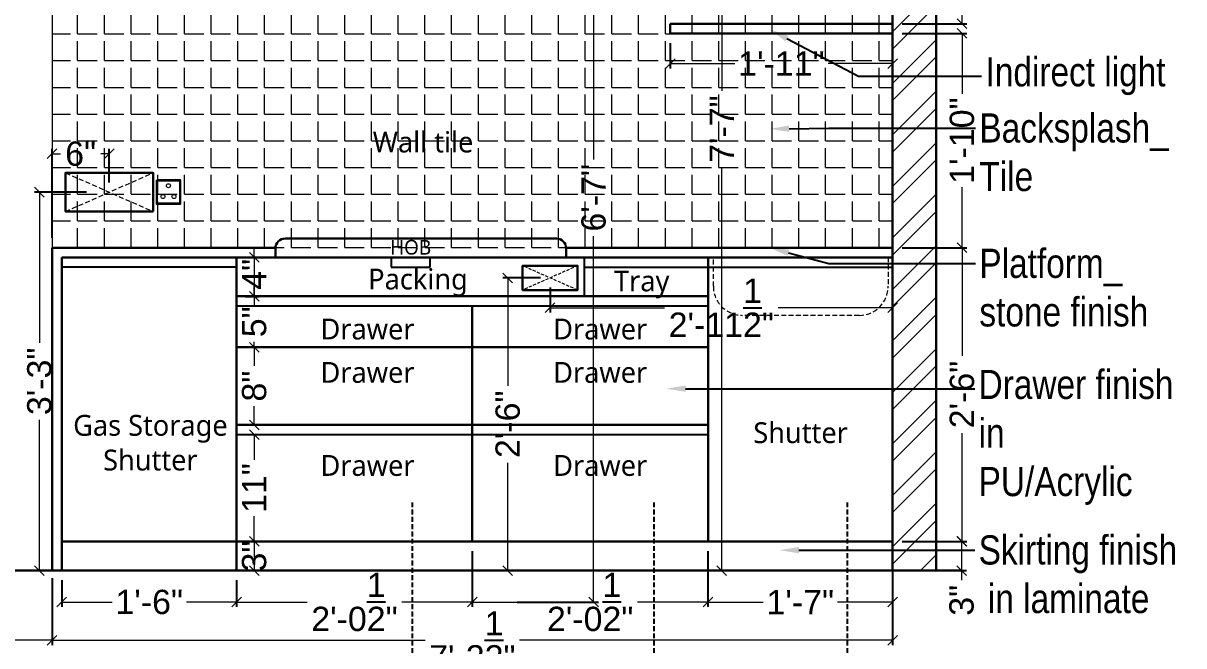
# Model space of a CAD drawing. Header units: millimetres. Extents: x 56222 to 3066687, y -650199 to -121287.
# Drawn here: x 133218.2 to 133337.7, y -184692.9 to -184628.8 of the extents above; entities that cross this region are included whole.
import ezdxf
from ezdxf import colors
from ezdxf.entities.mleader import LeaderData, LeaderLine
from ezdxf.math import Vec2, Vec3

# ---------------------------------------------------------------- set-up
doc = ezdxf.new("R2010")
doc.units = ezdxf.units.MM
doc.header["$MEASUREMENT"] = 0
doc.header["$PDMODE"] = 35
for name, pattern in [('00 . GROUND FLOOR$0$DASHED', [0.75, 0.5, -0.25]), ('00-Floor Plan$0$DASHED', [0.75, 0.5, -0.25]), ('CENTER', [2, 1.25, -0.25, 0.25, -0.25]), ('DASHED', [0.75, 0.5, -0.25]), ('DASHED2', [0.375, 0.25, -0.125])]:
    doc.linetypes.add(name, pattern=pattern)
doc.layers.get('Defpoints').update_dxf_attribs({"color": 220})
doc.layers.add('AR HATCH-7', color=7, linetype='Continuous')
for name, color, linetype, lineweight in [('COLUMN', 1, 'Continuous', 30), ('dim05', 1, 'Continuous', 13), ('el', 7, 'Continuous', 20), ('ELEC-wires', 1, 'DASHED2', 13), ('ELEVATION', 250, 'Continuous', 9), ('FURNITURE', 32, 'Continuous', 9), ('FURNITURE-1', 252, 'Continuous', 13), ('hatch-rcc', 251, 'Continuous', 9), ('Text', 7, 'Continuous', 15), ('wall', 7, 'Continuous', 30), ('XX~SLAB ( BEAM )~ ( DIM )', 7, 'Continuous', 9)]:
    doc.layers.add(name, color=color, linetype=linetype, lineweight=lineweight)
doc.styles.add('Arial', font='arial.ttf')
doc.styles.get("Standard").update_dxf_attribs({"font": 'arial.ttf', "height": 6})
doc.styles.add('style4', font='ARIALN.TTF')
doc.dimstyles.new('ISO-25', dxfattribs={"dimtxt": 2.5, "dimasz": 1, "dimexe": 0.5, "dimexo": 1, "dimtad": 0, "dimdec": 1, "dimlunit": 4, "dimtxsty": 'Standard', "dimblk": 'OBLIQUE', "dimcen": 2.5, "dimclrd": 1, "dimclre": 1, "dimclrt": 5, "dimadec": 0, "dimazin": 0, "dimtfac": 1, "dimtdec": 1, "dimtmove": 0, "dimatfit": 3, "dimfxl": 1, "dimlwd": -1, "dimarcsym": 0})

# ---------------------------------------------------------------- blocks, each defined once
blk = doc.blocks.new('_Oblique')
at = {"layer": 'wall', "color": 0, "lineweight": -2}
blk.add_line((-0.5, -0.5), (0.5, 0.5), dxfattribs=at)
blk = doc.blocks.new('*D172')
at = {"layer": 'Defpoints', "color": 0, "lineweight": 30, "transparency": 16777216}
for p in [(133222.17, -184685.2), (133240.17, -184685.2), (133240.17, -184688.44)]:
    blk.add_point(p, dxfattribs=at)
at = {"layer": 'dim05', "color": 1, "linetype": 'Continuous', "lineweight": -2, "transparency": 16777216}
for p, q in [((133222.17, -184686.2), (133222.17, -184688.94)), ((133240.17, -184686.2), (133240.17, -184688.94))]:
    blk.add_line(p, q, dxfattribs=at)
at = {"layer": 'dim05', "color": 1, "linetype": 'Continuous', "transparency": 16777216}
for p, q in [((133222.17, -184688.44), (133227.34, -184688.44)), ((133240.17, -184688.44), (133235, -184688.44))]:
    blk.add_line(p, q, dxfattribs=at)
at = {"layer": 'dim05', "color": 1, "transparency": 16777216, "rotation": 180}
blk.add_blockref('_Oblique', (133222.17, -184688.44), dxfattribs=at)
at = {"layer": 'dim05', "color": 1, "transparency": 16777216}
blk.add_blockref('_Oblique', (133240.17, -184688.44), dxfattribs=at)
at = {"layer": 'dim05', "color": 5, "lineweight": 25, "transparency": 16777216, "insert": (133231.17, -184688.44), "char_height": 2.5, "attachment_point": 5, "style": 'Arial'}
blk.add_mtext('1\'-6"', dxfattribs=at)
blk = doc.blocks.new('*D173')
at = {"layer": 'Defpoints', "color": 0, "lineweight": 30, "transparency": 16777216}
for p in [(133264.43, -184682.2), (133240.17, -184685.2), (133264.43, -184688.44)]:
    blk.add_point(p, dxfattribs=at)
at = {"layer": 'dim05', "color": 1, "linetype": 'Continuous', "lineweight": -2, "transparency": 16777216}
for p, q in [((133264.43, -184683.2), (133264.43, -184688.94)), ((133240.17, -184686.2), (133240.17, -184688.94))]:
    blk.add_line(p, q, dxfattribs=at)
at = {"layer": 'dim05', "color": 1, "linetype": 'Continuous', "transparency": 16777216}
for p, q in [((133240.17, -184688.44), (133247.42, -184688.44)), ((133264.43, -184688.44), (133257.18, -184688.44))]:
    blk.add_line(p, q, dxfattribs=at)
at = {"layer": 'dim05', "color": 1, "transparency": 16777216, "rotation": 180}
blk.add_blockref('_Oblique', (133240.17, -184688.44), dxfattribs=at)
at = {"layer": 'dim05', "color": 1, "transparency": 16777216}
blk.add_blockref('_Oblique', (133264.43, -184688.44), dxfattribs=at)
at = {"layer": 'dim05', "color": 5, "lineweight": 25, "transparency": 16777216, "insert": (133252.3, -184688.44), "char_height": 2.5, "attachment_point": 5, "style": 'Arial'}
blk.add_mtext('2\'-0{\\H1x;\\S1/2;}"', dxfattribs=at)
blk = doc.blocks.new('*D174')
at = {"layer": 'Defpoints', "color": 0, "lineweight": 30, "transparency": 16777216}
for p in [(133288.69, -184682.2), (133307.69, -184682.2), (133307.69, -184688.44)]:
    blk.add_point(p, dxfattribs=at)
at = {"layer": 'dim05', "color": 1, "linetype": 'Continuous', "lineweight": -2, "transparency": 16777216}
for p, q in [((133288.69, -184683.2), (133288.69, -184688.94)), ((133307.69, -184683.2), (133307.69, -184688.94))]:
    blk.add_line(p, q, dxfattribs=at)
at = {"layer": 'dim05', "color": 1, "linetype": 'Continuous', "transparency": 16777216}
for p, q in [((133288.69, -184688.44), (133294.36, -184688.44)), ((133307.69, -184688.44), (133302.02, -184688.44))]:
    blk.add_line(p, q, dxfattribs=at)
at = {"layer": 'dim05', "color": 1, "transparency": 16777216, "rotation": 180}
blk.add_blockref('_Oblique', (133288.69, -184688.44), dxfattribs=at)
at = {"layer": 'dim05', "color": 1, "transparency": 16777216}
blk.add_blockref('_Oblique', (133307.69, -184688.44), dxfattribs=at)
at = {"layer": 'dim05', "color": 5, "lineweight": 25, "transparency": 16777216, "insert": (133298.19, -184688.44), "char_height": 2.5, "attachment_point": 5, "style": 'Arial'}
blk.add_mtext('1\'-7"', dxfattribs=at)
blk = doc.blocks.new('*D175')
at = {"layer": 'Defpoints', "color": 0, "lineweight": 30, "transparency": 16777216}
for p in [(133307.69, -184651.95), (133314.84, -184651.95), (133307.69, -184682.2)]:
    blk.add_point(p, dxfattribs=at)
at = {"layer": 'dim05', "color": 1, "linetype": 'Continuous', "lineweight": -2, "transparency": 16777216}
for p, q in [((133308.69, -184651.95), (133315.34, -184651.95)), ((133308.69, -184682.2), (133315.34, -184682.2))]:
    blk.add_line(p, q, dxfattribs=at)
at = {"layer": 'dim05', "color": 1, "linetype": 'Continuous', "transparency": 16777216}
for p, q in [((133314.84, -184651.95), (133314.84, -184663.1)), ((133314.84, -184682.2), (133314.84, -184671.04))]:
    blk.add_line(p, q, dxfattribs=at)
at = {"layer": 'dim05', "color": 1, "transparency": 16777216}
for p, rotation in [((133314.84, -184651.95), 90), ((133314.84, -184682.2), 270)]:
    blk.add_blockref('_Oblique', p, dxfattribs=dict(at, rotation=rotation))
at = {"layer": 'dim05', "color": 5, "lineweight": 25, "transparency": 16777216, "insert": (133314.84, -184667.07), "char_height": 2.5, "attachment_point": 5, "rotation": 90, "style": 'Arial'}
blk.add_mtext('2\'-6"', dxfattribs=at)
blk = doc.blocks.new('*D176')
at = {"layer": 'Defpoints', "color": 0, "lineweight": 30, "transparency": 16777216}
for p in [(133240.17, -184652.95), (133240.17, -184656.95), (133241.98, -184656.95)]:
    blk.add_point(p, dxfattribs=at)
at = {"layer": 'dim05', "color": 1, "linetype": 'Continuous', "lineweight": -2, "transparency": 16777216}
for p, q in [((133241.17, -184652.95), (133242.48, -184652.95)), ((133241.17, -184656.95), (133242.48, -184656.95))]:
    blk.add_line(p, q, dxfattribs=at)
at = {"layer": 'dim05', "color": 1, "linetype": 'Continuous', "transparency": 16777216}
for p, q in [((133241.98, -184652.95), (133241.98, -184651.95)), ((133241.98, -184652.95), (133241.98, -184656.95)), ((133241.98, -184656.95), (133241.98, -184657.95))]:
    blk.add_line(p, q, dxfattribs=at)
at = {"layer": 'dim05', "color": 1, "transparency": 16777216}
for p, rotation in [((133241.98, -184652.95), 270), ((133241.98, -184656.95), 90)]:
    blk.add_blockref('_Oblique', p, dxfattribs=dict(at, rotation=rotation))
at = {"layer": 'dim05', "color": 5, "lineweight": 25, "transparency": 16777216, "insert": (133241.98, -184654.69), "char_height": 2.5, "attachment_point": 5, "rotation": 90, "style": 'Arial'}
blk.add_mtext('4"', dxfattribs=at)
blk = doc.blocks.new('*D177')
at = {"layer": 'Defpoints', "color": 0, "lineweight": 30, "transparency": 16777216}
for p in [(133240.06, -184656.96), (133240.17, -184662.2), (133241.98, -184662.2)]:
    blk.add_point(p, dxfattribs=at)
at = {"layer": 'dim05', "color": 1, "linetype": 'Continuous', "transparency": 16777216}
for p, q in [((133241.98, -184656.96), (133241.98, -184655.96)), ((133241.98, -184656.96), (133241.98, -184657.52)), ((133241.98, -184662.2), (133241.98, -184661.64)), ((133241.98, -184662.2), (133241.98, -184663.2))]:
    blk.add_line(p, q, dxfattribs=at)
at = {"layer": 'dim05', "color": 1, "linetype": 'Continuous', "lineweight": -2, "transparency": 16777216}
for p, q in [((133241.06, -184656.96), (133242.48, -184656.96)), ((133241.17, -184662.2), (133242.48, -184662.2))]:
    blk.add_line(p, q, dxfattribs=at)
at = {"layer": 'dim05', "color": 1, "transparency": 16777216}
for p, rotation in [((133241.98, -184656.96), 270), ((133241.98, -184662.2), 90)]:
    blk.add_blockref('_Oblique', p, dxfattribs=dict(at, rotation=rotation))
at = {"layer": 'dim05', "color": 5, "lineweight": 25, "transparency": 16777216, "insert": (133241.98, -184659.58), "char_height": 2.5, "attachment_point": 5, "rotation": 90, "style": 'Arial'}
blk.add_mtext('5"', dxfattribs=at)
blk = doc.blocks.new('*D178')
at = {"layer": 'Defpoints', "color": 0, "lineweight": 30, "transparency": 16777216}
for p in [(133240.17, -184662.2), (133240.17, -184670.2), (133241.98, -184670.2)]:
    blk.add_point(p, dxfattribs=at)
at = {"layer": 'dim05', "color": 1, "linetype": 'Continuous', "lineweight": -2, "transparency": 16777216}
for p, q in [((133241.17, -184662.2), (133242.48, -184662.2)), ((133241.17, -184670.2), (133242.48, -184670.2))]:
    blk.add_line(p, q, dxfattribs=at)
at = {"layer": 'dim05', "color": 1, "linetype": 'Continuous', "transparency": 16777216}
for p, q in [((133241.98, -184662.2), (133241.98, -184664.13)), ((133241.98, -184670.2), (133241.98, -184668.26))]:
    blk.add_line(p, q, dxfattribs=at)
at = {"layer": 'dim05', "color": 1, "transparency": 16777216}
for p, rotation in [((133241.98, -184662.2), 90), ((133241.98, -184670.2), 270)]:
    blk.add_blockref('_Oblique', p, dxfattribs=dict(at, rotation=rotation))
at = {"layer": 'dim05', "color": 5, "lineweight": 25, "transparency": 16777216, "insert": (133241.98, -184666.2), "char_height": 2.5, "attachment_point": 5, "rotation": 90, "style": 'Arial'}
blk.add_mtext('8"', dxfattribs=at)
blk = doc.blocks.new('*D179')
at = {"layer": 'Defpoints', "color": 0, "lineweight": 30, "transparency": 16777216}
for p in [(133240.17, -184671.2), (133241.98, -184682.2), (133241.98, -184682.2)]:
    blk.add_point(p, dxfattribs=at)
at = {"layer": 'dim05', "color": 1, "linetype": 'Continuous', "lineweight": -2, "transparency": 16777216}
for p, q in [((133241.17, -184671.2), (133242.48, -184671.2)), ((133242.98, -184682.2), (133242.48, -184682.2))]:
    blk.add_line(p, q, dxfattribs=at)
at = {"layer": 'dim05', "color": 1, "linetype": 'Continuous', "transparency": 16777216}
for p, q in [((133241.98, -184671.2), (133241.98, -184673.78)), ((133241.98, -184682.2), (133241.98, -184679.61))]:
    blk.add_line(p, q, dxfattribs=at)
at = {"layer": 'dim05', "color": 1, "transparency": 16777216}
for p, rotation in [((133241.98, -184671.2), 90), ((133241.98, -184682.2), 270)]:
    blk.add_blockref('_Oblique', p, dxfattribs=dict(at, rotation=rotation))
at = {"layer": 'dim05', "color": 5, "lineweight": 25, "transparency": 16777216, "insert": (133241.98, -184676.7), "char_height": 2.5, "attachment_point": 5, "rotation": 90, "style": 'Arial'}
blk.add_mtext('11"', dxfattribs=at)
blk = doc.blocks.new('*D180')
at = {"layer": 'Defpoints', "color": 0, "lineweight": 30, "transparency": 16777216}
for p in [(133241.98, -184682.2), (133241.98, -184685.2), (133241.98, -184685.2)]:
    blk.add_point(p, dxfattribs=at)
at = {"layer": 'dim05', "color": 1, "linetype": 'Continuous', "transparency": 16777216}
blk.add_line((133241.98, -184682.2), (133241.98, -184685.2), dxfattribs=at)
at = {"layer": 'dim05', "color": 1, "linetype": 'Continuous', "lineweight": -2, "transparency": 16777216}
for p, q in [((133242.98, -184682.2), (133242.48, -184682.2)), ((133242.98, -184685.2), (133242.48, -184685.2))]:
    blk.add_line(p, q, dxfattribs=at)
at = {"layer": 'dim05', "color": 1, "transparency": 16777216}
for p, rotation in [((133241.98, -184682.2), 90), ((133241.98, -184685.2), 270)]:
    blk.add_blockref('_Oblique', p, dxfattribs=dict(at, rotation=rotation))
at = {"layer": 'dim05', "color": 5, "lineweight": 25, "transparency": 16777216, "insert": (133241.98, -184683.7), "char_height": 2.5, "attachment_point": 5, "rotation": 90, "style": 'Arial'}
blk.add_mtext('3"', dxfattribs=at)
blk = doc.blocks.new('*D187')
at = {"layer": 'Defpoints', "color": 0, "lineweight": 30, "transparency": 16777216}
for p in [(133264.43, -184682.2), (133288.69, -184682.2), (133264.43, -184688.44)]:
    blk.add_point(p, dxfattribs=at)
at = {"layer": 'dim05', "color": 1, "linetype": 'Continuous', "lineweight": -2, "transparency": 16777216}
for p, q in [((133264.43, -184683.2), (133264.43, -184688.94)), ((133288.69, -184683.2), (133288.69, -184688.94))]:
    blk.add_line(p, q, dxfattribs=at)
at = {"layer": 'dim05', "color": 1, "linetype": 'Continuous', "transparency": 16777216}
for p, q in [((133264.43, -184688.44), (133271.68, -184688.44)), ((133288.69, -184688.44), (133281.44, -184688.44))]:
    blk.add_line(p, q, dxfattribs=at)
at = {"layer": 'dim05', "color": 1, "transparency": 16777216, "rotation": 180}
blk.add_blockref('_Oblique', (133264.43, -184688.44), dxfattribs=at)
at = {"layer": 'dim05', "color": 1, "transparency": 16777216}
blk.add_blockref('_Oblique', (133288.69, -184688.44), dxfattribs=at)
at = {"layer": 'dim05', "color": 5, "lineweight": 25, "transparency": 16777216, "insert": (133276.56, -184688.44), "char_height": 2.5, "attachment_point": 5, "style": 'Arial'}
blk.add_mtext('2\'-0{\\H1x;\\S1/2;}"', dxfattribs=at)
blk = doc.blocks.new('*D188')
at = {"layer": 'Defpoints', "color": 0, "lineweight": 30, "transparency": 16777216}
for p in [(133307.69, -184629.89), (133314.84, -184629.89), (133307.69, -184651.95)]:
    blk.add_point(p, dxfattribs=at)
at = {"layer": 'dim05', "color": 1, "linetype": 'Continuous', "lineweight": -2, "transparency": 16777216}
for p, q in [((133308.69, -184629.89), (133315.34, -184629.89)), ((133308.69, -184651.95), (133315.34, -184651.95))]:
    blk.add_line(p, q, dxfattribs=at)
at = {"layer": 'dim05', "color": 1, "linetype": 'Continuous', "transparency": 16777216}
for p, q in [((133314.84, -184629.89), (133314.84, -184636.12)), ((133314.84, -184651.95), (133314.84, -184645.72))]:
    blk.add_line(p, q, dxfattribs=at)
at = {"layer": 'dim05', "color": 1, "transparency": 16777216}
for p, rotation in [((133314.84, -184629.89), 90), ((133314.84, -184651.95), 270)]:
    blk.add_blockref('_Oblique', p, dxfattribs=dict(at, rotation=rotation))
at = {"layer": 'dim05', "color": 5, "lineweight": 25, "transparency": 16777216, "insert": (133314.84, -184640.92), "char_height": 2.5, "attachment_point": 5, "rotation": 90, "style": 'Arial'}
blk.add_mtext('1\'-10"', dxfattribs=at)
blk = doc.blocks.new('*D189')
at = {"layer": 'Defpoints', "color": 0, "lineweight": 30, "transparency": 16777216}
for p in [(133307.69, -184617.95), (133314.84, -184617.95), (133307.69, -184628.89)]:
    blk.add_point(p, dxfattribs=at)
at = {"layer": 'dim05', "color": 1, "linetype": 'Continuous', "lineweight": -2, "transparency": 16777216}
for p, q in [((133308.69, -184617.95), (133315.34, -184617.95)), ((133308.69, -184628.89), (133315.34, -184628.89))]:
    blk.add_line(p, q, dxfattribs=at)
at = {"layer": 'dim05', "color": 1, "linetype": 'Continuous', "transparency": 16777216}
for p, q in [((133314.84, -184617.95), (133314.84, -184620.5)), ((133314.84, -184628.89), (133314.84, -184626.33))]:
    blk.add_line(p, q, dxfattribs=at)
at = {"layer": 'dim05', "color": 1, "transparency": 16777216}
for p, rotation in [((133314.84, -184617.95), 90), ((133314.84, -184628.89), 270)]:
    blk.add_blockref('_Oblique', p, dxfattribs=dict(at, rotation=rotation))
at = {"layer": 'dim05', "color": 5, "lineweight": 25, "transparency": 16777216, "insert": (133314.84, -184623.42), "char_height": 2.5, "attachment_point": 5, "rotation": 90, "style": 'Arial'}
blk.add_mtext('11"', dxfattribs=at)
blk = doc.blocks.new('*D198')
at = {"layer": 'Defpoints', "color": 0, "lineweight": 30, "transparency": 16777216}
for p in [(133284.81, -184629.89), (133307.69, -184629.89), (133307.69, -184632.99)]:
    blk.add_point(p, dxfattribs=at)
at = {"layer": 'dim05', "color": 1, "linetype": 'Continuous', "lineweight": -2, "transparency": 16777216}
for p, q in [((133284.81, -184630.89), (133284.81, -184633.49)), ((133307.69, -184630.89), (133307.69, -184633.49))]:
    blk.add_line(p, q, dxfattribs=at)
at = {"layer": 'dim05', "color": 1, "linetype": 'Continuous', "transparency": 16777216}
for p, q in [((133284.81, -184632.99), (133291.45, -184632.99)), ((133307.69, -184632.99), (133301.05, -184632.99))]:
    blk.add_line(p, q, dxfattribs=at)
at = {"layer": 'dim05', "color": 1, "transparency": 16777216, "rotation": 180}
blk.add_blockref('_Oblique', (133284.81, -184632.99), dxfattribs=at)
at = {"layer": 'dim05', "color": 1, "transparency": 16777216}
blk.add_blockref('_Oblique', (133307.69, -184632.99), dxfattribs=at)
at = {"layer": 'dim05', "color": 5, "lineweight": 25, "transparency": 16777216, "insert": (133296.25, -184632.99), "char_height": 2.5, "attachment_point": 5, "style": 'Arial'}
blk.add_mtext('1\'-11"', dxfattribs=at)
blk = doc.blocks.new('*D199')
at = {"layer": 'Defpoints', "color": 0, "lineweight": 30, "transparency": 16777216}
for p in [(133221.17, -184684.97), (133187.69, -184685.45), (133187.69, -184692.38)]:
    blk.add_point(p, dxfattribs=at)
at = {"layer": 'dim05', "color": 1, "linetype": 'Continuous', "lineweight": -2, "transparency": 16777216}
for p, q in [((133221.17, -184685.97), (133221.17, -184692.88)), ((133187.69, -184686.45), (133187.69, -184692.88))]:
    blk.add_line(p, q, dxfattribs=at)
at = {"layer": 'dim05', "color": 1, "linetype": 'Continuous', "transparency": 16777216}
for p, q in [((133187.69, -184692.38), (133199.55, -184692.38)), ((133221.17, -184692.38), (133209.31, -184692.38))]:
    blk.add_line(p, q, dxfattribs=at)
at = {"layer": 'dim05', "color": 1, "transparency": 16777216, "rotation": 180}
blk.add_blockref('_Oblique', (133187.69, -184692.38), dxfattribs=at)
at = {"layer": 'dim05', "color": 1, "transparency": 16777216}
blk.add_blockref('_Oblique', (133221.17, -184692.38), dxfattribs=at)
at = {"layer": 'dim05', "color": 5, "lineweight": 25, "transparency": 16777216, "insert": (133204.43, -184692.38), "char_height": 2.5, "attachment_point": 5, "style": 'Arial'}
blk.add_mtext('2\'-9{\\H1x;\\S1/2;}"', dxfattribs=at)
blk = doc.blocks.new('*D216')
at = {"layer": 'Defpoints', "color": 0, "lineweight": 30, "transparency": 16777216}
for p in [(133270.92, -184609.51), (133268.05, -184688.44), (133276.92, -184688.44)]:
    blk.add_point(p, dxfattribs=at)
at = {"layer": 'dim05', "color": 1, "linetype": 'Continuous', "lineweight": -2, "transparency": 16777216}
for p, q in [((133271.92, -184609.51), (133277.42, -184609.51)), ((133269.05, -184688.44), (133277.42, -184688.44))]:
    blk.add_line(p, q, dxfattribs=at)
at = {"layer": 'dim05', "color": 1, "linetype": 'Continuous', "transparency": 16777216}
for p, q in [((133276.92, -184609.51), (133276.92, -184642.86)), ((133276.92, -184688.44), (133276.92, -184650.77))]:
    blk.add_line(p, q, dxfattribs=at)
at = {"layer": 'dim05', "color": 1, "transparency": 16777216}
for p, rotation in [((133276.92, -184609.51), 90), ((133276.92, -184688.44), 270)]:
    blk.add_blockref('_Oblique', p, dxfattribs=dict(at, rotation=rotation))
at = {"layer": 'dim05', "color": 5, "lineweight": 25, "transparency": 16777216, "insert": (133276.92, -184646.81), "char_height": 2.5, "attachment_point": 5, "rotation": 90, "style": 'Arial'}
blk.add_mtext('6\'-7"', dxfattribs=at)
blk = doc.blocks.new('*D225')
at = {"layer": 'Defpoints', "color": 0, "lineweight": 30, "transparency": 16777216}
for p in [(133301.69, -184594.28), (133290.11, -184685.2), (133301.69, -184685.2)]:
    blk.add_point(p, dxfattribs=at)
at = {"layer": 'dim05', "color": 1, "linetype": 'Continuous', "lineweight": -2, "transparency": 16777216}
for p, q in [((133300.69, -184594.28), (133289.61, -184594.28)), ((133300.69, -184685.2), (133289.61, -184685.2))]:
    blk.add_line(p, q, dxfattribs=at)
at = {"layer": 'dim05', "color": 1, "linetype": 'Continuous', "transparency": 16777216}
for p, q in [((133290.11, -184594.28), (133290.11, -184635.8)), ((133290.11, -184685.2), (133290.11, -184643.68))]:
    blk.add_line(p, q, dxfattribs=at)
at = {"layer": 'dim05', "color": 1, "transparency": 16777216}
for p, rotation in [((133290.11, -184594.28), 90), ((133290.11, -184685.2), 270)]:
    blk.add_blockref('_Oblique', p, dxfattribs=dict(at, rotation=rotation))
at = {"layer": 'dim05', "color": 5, "lineweight": 25, "transparency": 16777216, "insert": (133290.11, -184639.74), "char_height": 2.5, "attachment_point": 5, "rotation": 90, "style": 'Arial'}
blk.add_mtext('7\'-7"', dxfattribs=at)
blk = doc.blocks.new('6616')
at = {"color": 242, "linetype": 'DASHED', "true_color": 0xcd2027}
for p, q in [((386784.79, -36915.77), (386775.78, -36911.78)), ((386784.79, -36911.78), (386775.78, -36915.77))]:
    blk.add_line(p, q, dxfattribs=at)
at = {"layer": 'ELEC-wires', "color": 5, "linetype": 'ByBlock', "lineweight": 30, "ltscale": 4}
blk.add_lwpolyline([(386775.78, -36911.78), (386784.79, -36911.78), (386784.79, -36915.77), (386775.78, -36915.77)], close=True, dxfattribs=at)
blk = doc.blocks.new('*D301')
at = {"layer": 'Defpoints', "color": 0, "lineweight": 30, "transparency": 16777216}
for p in [(133272.44, -184655.06), (133268.08, -184685.2), (133272.44, -184685.2)]:
    blk.add_point(p, dxfattribs=at)
at = {"layer": 'dim05', "color": 1, "linetype": 'Continuous', "lineweight": -2, "transparency": 16777216}
for p, q in [((133271.44, -184655.06), (133267.58, -184655.06)), ((133271.44, -184685.2), (133267.58, -184685.2))]:
    blk.add_line(p, q, dxfattribs=at)
at = {"layer": 'dim05', "color": 1, "linetype": 'Continuous', "transparency": 16777216}
for p, q in [((133268.08, -184655.06), (133268.08, -184666.16)), ((133268.08, -184685.2), (133268.08, -184674.1))]:
    blk.add_line(p, q, dxfattribs=at)
at = {"layer": 'dim05', "color": 1, "transparency": 16777216}
for p, rotation in [((133268.08, -184655.06), 90), ((133268.08, -184685.2), 270)]:
    blk.add_blockref('_Oblique', p, dxfattribs=dict(at, rotation=rotation))
at = {"layer": 'dim05', "color": 5, "lineweight": 25, "transparency": 16777216, "insert": (133268.08, -184670.13), "char_height": 2.5, "attachment_point": 5, "rotation": 90, "style": 'Arial'}
blk.add_mtext('2\'-6"', dxfattribs=at)
blk = doc.blocks.new('*D302')
at = {"layer": 'Defpoints', "color": 0, "lineweight": 30, "transparency": 16777216}
for p in [(133272.44, -184655.06), (133307.69, -184655.06), (133307.69, -184658.13)]:
    blk.add_point(p, dxfattribs=at)
at = {"layer": 'dim05', "color": 1, "linetype": 'Continuous', "lineweight": -2, "transparency": 16777216}
for p, q in [((133272.44, -184656.06), (133272.44, -184658.63)), ((133307.69, -184656.06), (133307.69, -184658.63))]:
    blk.add_line(p, q, dxfattribs=at)
at = {"layer": 'dim05', "color": 1, "linetype": 'Continuous', "transparency": 16777216}
for p, q in [((133272.44, -184658.13), (133284.21, -184658.13)), ((133307.69, -184658.13), (133295.92, -184658.13))]:
    blk.add_line(p, q, dxfattribs=at)
at = {"layer": 'dim05', "color": 1, "transparency": 16777216, "rotation": 180}
blk.add_blockref('_Oblique', (133272.44, -184658.13), dxfattribs=at)
at = {"layer": 'dim05', "color": 1, "transparency": 16777216}
blk.add_blockref('_Oblique', (133307.69, -184658.13), dxfattribs=at)
at = {"layer": 'dim05', "color": 5, "lineweight": 25, "transparency": 16777216, "insert": (133290.06, -184658.13), "char_height": 2.5, "attachment_point": 5, "style": 'Arial'}
blk.add_mtext('2\'-11{\\H1x;\\S1/2;}"', dxfattribs=at)
blk = doc.blocks.new('erfer')
at = {"layer": 'hatch-rcc', "lineweight": 30}
blk.add_lwpolyline([(1905.9, -1304.21), (1908.38, -1304.21), (1908.38, -1306.73), (1905.9, -1306.73)], close=True, dxfattribs=at)
at = {"layer": 'hatch-rcc'}
blk.add_lwpolyline([(1905.96, -1304.28), (1908.31, -1304.28), (1908.31, -1306.66), (1905.96, -1306.66)], close=True, dxfattribs=at)
for centre in [(1907.14, -1304.81), (1906.56, -1305.95), (1907.72, -1305.95)]:
    blk.add_circle(centre, 0.211, dxfattribs=at)
blk = doc.blocks.new('*D343')
at = {"layer": 'Defpoints', "color": 0, "lineweight": 30, "transparency": 16777216}
for p in [(133219.87, -184646.23), (133225.71, -184646.23), (133224.15, -184685.2)]:
    blk.add_point(p, dxfattribs=at)
at = {"layer": 'dim05', "color": 1, "linetype": 'Continuous', "lineweight": -2, "transparency": 16777216}
for p, q in [((133224.71, -184646.23), (133219.37, -184646.23)), ((133223.15, -184685.2), (133219.37, -184685.2))]:
    blk.add_line(p, q, dxfattribs=at)
at = {"layer": 'dim05', "color": 1, "linetype": 'Continuous', "transparency": 16777216}
for p, q in [((133219.87, -184646.23), (133219.87, -184661.76)), ((133219.87, -184685.2), (133219.87, -184669.66))]:
    blk.add_line(p, q, dxfattribs=at)
at = {"layer": 'dim05', "color": 1, "transparency": 16777216}
for p, rotation in [((133219.87, -184646.23), 90), ((133219.87, -184685.2), 270)]:
    blk.add_blockref('_Oblique', p, dxfattribs=dict(at, rotation=rotation))
at = {"layer": 'dim05', "color": 5, "lineweight": 25, "transparency": 16777216, "insert": (133219.87, -184665.71), "char_height": 2.5, "attachment_point": 5, "rotation": 90, "style": 'Arial'}
blk.add_mtext('3\'-3"', dxfattribs=at)
blk = doc.blocks.new('*D344')
at = {"layer": 'Defpoints', "color": 0, "lineweight": 30, "transparency": 16777216}
for p in [(133221.17, -184642.28), (133227.06, -184646.23), (133221.17, -184651.95)]:
    blk.add_point(p, dxfattribs=at)
at = {"layer": 'dim05', "color": 1, "linetype": 'Continuous', "lineweight": -2, "transparency": 16777216}
for p, q in [((133221.17, -184650.95), (133221.17, -184641.78)), ((133227.06, -184645.23), (133227.06, -184641.78))]:
    blk.add_line(p, q, dxfattribs=at)
at = {"layer": 'dim05', "color": 1, "linetype": 'Continuous', "transparency": 16777216}
for p, q in [((133221.17, -184642.28), (133222.04, -184642.28)), ((133227.06, -184642.28), (133226.18, -184642.28))]:
    blk.add_line(p, q, dxfattribs=at)
at = {"layer": 'dim05', "color": 1, "transparency": 16777216, "rotation": 180}
blk.add_blockref('_Oblique', (133221.17, -184642.28), dxfattribs=at)
at = {"layer": 'dim05', "color": 1, "transparency": 16777216}
blk.add_blockref('_Oblique', (133227.06, -184642.28), dxfattribs=at)
at = {"layer": 'dim05', "color": 5, "lineweight": 25, "transparency": 16777216, "insert": (133224.11, -184642.28), "char_height": 2.5, "attachment_point": 5, "style": 'Arial'}
blk.add_mtext('6"', dxfattribs=at)
blk = doc.blocks.new('*D345')
at = {"layer": 'Defpoints', "color": 0, "lineweight": 30, "transparency": 16777216}
for p in [(133221.17, -184685.2), (133307.69, -184685.2), (133307.69, -184692.38)]:
    blk.add_point(p, dxfattribs=at)
at = {"layer": 'dim05', "color": 1, "linetype": 'Continuous', "lineweight": -2, "transparency": 16777216}
for p, q in [((133221.17, -184686.2), (133221.17, -184692.88)), ((133307.69, -184686.2), (133307.69, -184692.88))]:
    blk.add_line(p, q, dxfattribs=at)
at = {"layer": 'dim05', "color": 1, "linetype": 'Continuous', "transparency": 16777216}
for p, q in [((133221.17, -184692.38), (133259.58, -184692.38)), ((133307.69, -184692.38), (133269.28, -184692.38))]:
    blk.add_line(p, q, dxfattribs=at)
at = {"layer": 'dim05', "color": 1, "transparency": 16777216, "rotation": 180}
blk.add_blockref('_Oblique', (133221.17, -184692.38), dxfattribs=at)
at = {"layer": 'dim05', "color": 1, "transparency": 16777216}
blk.add_blockref('_Oblique', (133307.69, -184692.38), dxfattribs=at)
at = {"layer": 'dim05', "color": 5, "lineweight": 25, "transparency": 16777216, "insert": (133264.43, -184692.38), "char_height": 2.5, "attachment_point": 5, "style": 'Arial'}
blk.add_mtext('7\'-2{\\H1x;\\S1/2;}"', dxfattribs=at)
blk = doc.blocks.new('*D554')
at = {"layer": 'Defpoints', "color": 0, "lineweight": 30, "transparency": 16777216}
for p in [(133307.69, -184682.2), (133314.8, -184682.2), (133307.69, -184685.2)]:
    blk.add_point(p, dxfattribs=at)
at = {"layer": 'dim05', "color": 1, "linetype": 'Continuous', "lineweight": -2, "transparency": 16777216}
for p, q in [((133308.69, -184682.2), (133315.3, -184682.2)), ((133308.69, -184685.2), (133315.3, -184685.2))]:
    blk.add_line(p, q, dxfattribs=at)
at = {"layer": 'dim05', "color": 1, "linetype": 'Continuous', "transparency": 16777216}
for p, q in [((133314.8, -184682.2), (133314.8, -184685.2)), ((133314.8, -184685.2), (133314.8, -184686.2))]:
    blk.add_line(p, q, dxfattribs=at)
at = {"layer": 'dim05', "color": 1, "transparency": 16777216}
for p, rotation in [((133314.8, -184682.2), 90), ((133314.8, -184685.2), 270)]:
    blk.add_blockref('_Oblique', p, dxfattribs=dict(at, rotation=rotation))
at = {"layer": 'dim05', "color": 5, "lineweight": 25, "transparency": 16777216, "insert": (133314.8, -184688.26), "char_height": 2.5, "attachment_point": 5, "rotation": 90, "style": 'Arial'}
blk.add_mtext('3"', dxfattribs=at)

msp = doc.modelspace()

# ---------------------------------------------------------------- hatches: boundary and pattern name
at = {"layer": 'AR HATCH-7', "linetype": 'CENTER', "lineweight": 15, "true_color": 0x939598}
h = msp.add_hatch(dxfattribs=at)
h.set_pattern_fill('ANSI32', color=252, scale=10)
h.set_pattern_definition([(45, (-1214.309, 976.7233), (-2.65165043, 2.65165043), []), (45, (-1212.5413, 976.7233), (-2.65165043, 2.65165043), [])])
h.paths.add_polyline_path([(133312.191, -184561.197), (133307.691, -184561.197), (133307.691, -184685.197), (133312.191, -184685.197)])
at = {"layer": 'FURNITURE', "linetype": 'CENTER', "lineweight": 15, "true_color": 0xc7c8ca, "transparency": 33554687}
h = msp.add_hatch(dxfattribs=at)
h.set_pattern_fill('ANGLE', color=9, scale=10)
h.set_pattern_definition([(0, (-453.7005, -69.1905), (0, 2.75), [2, -0.75]), (90, (-453.7005, -69.1905), (-2.75, 2e-16), [2, -0.75])])
h.paths.add_polyline_path([(133307.691, -184618.947), (133221.168, -184618.947), (133221.168, -184651.947), (133307.691, -184651.947)])

# ---------------------------------------------------------------- linework, layer by layer
at = {"layer": 'COLUMN'}
msp.add_line((133180.831, -184685.197), (133314.841, -184685.197), dxfattribs=at)
at = {"layer": 'ELEVATION', "lineweight": 30}
msp.add_lwpolyline([(133244.163, -184652.947), (133244.163, -184652.01, -0.4142136), (133245.163, -184651.01), (133273.083, -184651.01, -0.4142136), (133274.083, -184652.01), (133274.083, -184652.947)], format="xyb", close=True, dxfattribs=at)
at = {"layer": 'FURNITURE', "color": 9, "lineweight": 5, "true_color": 0xc7c8ca}
msp.add_line((133221.168, -184618.947), (133221.168, -184651.947), dxfattribs=at)
at = {"layer": 'FURNITURE', "lineweight": 30}
for p, q in [((133240.168, -184685.197), (133240.168, -184652.947)), ((133288.691, -184682.197), (133288.691, -184652.947)), ((133240.168, -184656.947), (133288.691, -184656.947)), ((133264.429, -184682.197), (133264.429, -184657.947)), ((133240.168, -184662.197), (133288.691, -184662.197)), ((133240.168, -184670.197), (133288.691, -184670.197)), ((133307.691, -184682.197), (133222.168, -184682.197))]:
    msp.add_line(p, q, dxfattribs=at)
at = {"layer": 'FURNITURE', "lineweight": 25}
for p, q in [((133256.06, -184652.947), (133256.06, -184653.952)), ((133260.077, -184653.952), (133260.077, -184652.947)), ((133307.691, -184652.947), (133307.691, -184685.197)), ((133256.06, -184653.952), (133260.077, -184653.952)), ((133275.97, -184653.947), (133307.691, -184653.947)), ((133240.168, -184657.947), (133288.691, -184657.947)), ((133240.168, -184671.197), (133288.691, -184671.197))]:
    msp.add_line(p, q, dxfattribs=at)
at = {"layer": 'FURNITURE', "lineweight": 30}
msp.add_lwpolyline([(133284.81, -184628.892), (133307.691, -184628.892), (133307.691, -184629.892), (133284.81, -184629.892)], close=True, dxfattribs=at)
for points in [[(133221.168, -184651.947), (133244.165, -184651.947)], [(133222.168, -184652.947), (133222.168, -184685.197), (133221.168, -184685.197), (133221.168, -184651.947)], [(133274.081, -184651.947), (133307.691, -184651.947), (133307.691, -184652.947), (133222.168, -184652.947)]]:
    msp.add_lwpolyline(points, dxfattribs=at)
at = {"layer": 'FURNITURE', "lineweight": 25}
for points in [[(133275.97, -184652.947), (133288.691, -184652.947), (133288.691, -184656.947), (133275.97, -184656.947)], [(133240.168, -184653.947), (133222.168, -184653.947), (133222.168, -184682.197), (133240.168, -184682.197)]]:
    msp.add_lwpolyline(points, close=True, dxfattribs=at)
at = {"layer": 'FURNITURE', "linetype": '00-Floor Plan$0$DASHED'}
msp.add_lwpolyline([(133307.24, -184652.947), (133307.24, -184655.915, -0.4141921), (133304.24, -184658.915), (133292.24, -184658.915, -0.414235), (133289.24, -184655.914), (133289.241, -184652.947)], format="xyb", dxfattribs=at)
at = {"layer": 'FURNITURE-1', "color": 252, "linetype": '00 . GROUND FLOOR$0$DASHED', "lineweight": 25, "true_color": 0x939598}
for points in [[(133266.1, -184698.172), (133258.256, -184698.172), (133258.256, -184678.152)], [(133290.993, -184698.172), (133283.149, -184698.172), (133283.149, -184678.152)], [(133310.91, -184698.172), (133303.066, -184698.172), (133303.066, -184678.152)]]:
    msp.add_lwpolyline(points, dxfattribs=at)
at = {"layer": 'XX~SLAB ( BEAM )~ ( DIM )', "lineweight": 30}
for p, q in [((133307.691, -184685.197), (133307.691, -184561.197)), ((133312.191, -184561.197), (133312.191, -184685.197))]:
    msp.add_line(p, q, dxfattribs=at)

# ---------------------------------------------------------------- block references
at = {"layer": 'el', "color": 1, "transparency": 33554687, "rotation": 179.9999999998799}
msp.add_blockref('6616', (520007.346, -221560.008), dxfattribs=at)
at = {"layer": 'el', "color": 1, "transparency": 33554687, "xscale": -0.6270732069940084, "yscale": 0.6270732069940084, "zscale": 0.6270732069940084, "rotation": 180.0000000001202}
msp.add_blockref('6616', (-109267.119, -207802.698), dxfattribs=at)
at = {"layer": 'FURNITURE-1', "transparency": 33554687, "xscale": 0.9762505880272067, "yscale": 0.9762505880272067, "zscale": 0.9762505880272067}
msp.add_blockref('erfer', (131371.304, -183371.748), dxfattribs=at)

# ---------------------------------------------------------------- texts
at = {"layer": 'Text', "ltscale": 20, "attachment_point": 1}
for s, insert, char_height, width in [('\\pxqc;{\\fMalgun Gothic|b0|i0|c0|p34;\\C1;Wall tile}', (133251.56, -184639.996, 0.129), 2.14365, 15.59214), ('{\\fMalgun Gothic|b0|i0|c0|p34;\\C256;\\c0;HOB}', (133255.957, -184651.157, 0.259), 1.5, 39.27782), ('{\\fMalgun Gothic|b0|i0|c0|p34;\\C1;Packing}', (133253.711, -184654.104, 0.259), 2.14365, 39.27782), ('{\\fMalgun Gothic|b0|i0|c0|p34;\\C1;Tray}', (133279.019, -184654.302, 0.259), 2.14365, 39.27782), ('{\\fMalgun Gothic|b0|i0|c0|p34;\\C1;Drawer}', (133248.803, -184659.253, 0.259), 2.14365, 39.27782), ('{\\fMalgun Gothic|b0|i0|c0|p34;\\C1;Drawer}', (133272.753, -184659.253, 0.259), 2.14365, 39.27782), ('{\\fMalgun Gothic|b0|i0|c0|p34;\\C1;Drawer}', (133248.803, -184663.719, 0.259), 2.14365, 39.27782), ('{\\fMalgun Gothic|b0|i0|c0|p34;\\C1;Drawer}', (133272.753, -184663.719, 0.259), 2.14365, 39.27782), ('\\pxqc;{\\fMalgun Gothic|b0|i0|c0|p34;\\C1;Gas Storage\\PShutter}', (133211.652, -184669.17, 0.259), 2.14365, 39.27782), ('{\\fMalgun Gothic|b0|i0|c0|p34;\\C1;Shutter}', (133293.359, -184669.926, 0.259), 2.14365, 39.27782), ('{\\fMalgun Gothic|b0|i0|c0|p34;\\C1;Drawer}', (133248.803, -184673.304, 0.259), 2.14365, 39.27782), ('{\\fMalgun Gothic|b0|i0|c0|p34;\\C1;Drawer}', (133272.753, -184673.304, 0.259), 2.14365, 39.27782)]:
    msp.add_mtext(s, dxfattribs=dict(at, insert=insert, char_height=char_height, width=width))

# ---------------------------------------------------------------- dimensions: what is measured, and where the dimension line sits
at = {"layer": 'dim05', "color": 27, "lineweight": 25, "true_color": 0x7d5120}
for base, p1, p2, angle, picture, middle in [((133290.107, -184685.197), (133301.691, -184594.283), (133301.691, -184685.197), 90, '*D225', (133290.107, -184639.74)), ((133314.841, -184617.947), (133307.691, -184628.892), (133307.691, -184617.947), 90, '*D189', (133314.841, -184623.419)), ((133314.841, -184629.892), (133307.691, -184651.947), (133307.691, -184629.892), 90, '*D188', (133314.841, -184640.919)), ((133221.168, -184642.276), (133227.059, -184646.231), (133221.168, -184651.947), 180, '*D344', (133224.113, -184642.276)), ((133219.87, -184646.226), (133224.148, -184685.197), (133225.71, -184646.226), 90, '*D343', (133219.87, -184665.711)), ((133314.8412, -184651.9468), (133307.6907, -184682.1965), (133307.6907, -184651.9468), 90, '*D175', (133314.8412, -184667.0717)), ((133268.082, -184685.197), (133272.436, -184655.057), (133272.436, -184685.197), 90, '*D301', (133268.082, -184670.127)), ((133241.975, -184662.197), (133240.063, -184656.958), (133240.168, -184662.197), 90, '*D177', (133241.975, -184659.577)), ((133241.975, -184670.197), (133240.168, -184662.197), (133240.168, -184670.197), 90, '*D178', (133241.975, -184666.197)), ((133241.976, -184682.197), (133240.168, -184671.197), (133241.975, -184682.197), 90, '*D179', (133241.976, -184676.697)), ((133264.429, -184688.441), (133288.691, -184682.197), (133264.429, -184682.197), 180, '*D187', (133276.56, -184688.441))]:
    dim = msp.add_linear_dim(base=base, p1=p1, p2=p2, angle=angle, dimstyle='ISO-25', override={"dimtxsty": 'Arial'}, dxfattribs=at)
    dim.commit()
    dim.dimension.update_dxf_attribs({"geometry": picture, "text_midpoint": middle})
for base, p1, p2, override, picture, middle in [((133276.921, -184688.441), (133270.916, -184609.51), (133268.054, -184688.441), {"dimtxsty": 'Arial'}, '*D216', (133276.921, -184646.812)), ((133241.975, -184656.947), (133240.168, -184652.947), (133240.168, -184656.947), {"dimdec": 0, "dimtxsty": 'Arial', "dimtmove": 1}, '*D176', (133241.975, -184654.686)), ((133241.976, -184685.197), (133241.976, -184682.197), (133241.976, -184685.197), {"dimtxsty": 'Arial'}, '*D180', (133241.976, -184683.697)), ((133314.802, -184682.197), (133307.691, -184685.197), (133307.691, -184682.197), {"dimtxsty": 'Arial'}, '*D554', (133314.802, -184688.257))]:
    dim = msp.add_linear_dim(base=base, p1=p1, p2=p2, angle=90, dimstyle='ISO-25', override=override, dxfattribs=at)
    dim.commit()
    dim.dimension.update_dxf_attribs({"geometry": picture, "text_midpoint": middle, "dimtype": 160})
for base, p1, p2, picture, middle in [((133307.691, -184632.993), (133284.81, -184629.892), (133307.691, -184629.892), '*D198', (133296.25, -184632.993)), ((133307.691, -184658.131), (133272.436, -184655.057), (133307.691, -184655.057), '*D302', (133290.063, -184658.131)), ((133264.429, -184688.441), (133240.168, -184685.197), (133264.429, -184682.197), '*D173', (133252.298, -184688.441)), ((133307.691, -184688.441), (133288.691, -184682.197), (133307.691, -184682.197), '*D174', (133298.191, -184688.441)), ((133187.691, -184692.377), (133221.168, -184684.973), (133187.691, -184685.447), '*D199', (133204.429, -184692.377)), ((133307.691, -184692.377), (133221.168, -184685.197), (133307.691, -184685.197), '*D345', (133264.429, -184692.377)), ((133240.168, -184688.441), (133222.168, -184685.197), (133240.168, -184685.197), '*D172', (133231.168, -184688.441))]:
    dim = msp.add_linear_dim(base=base, p1=p1, p2=p2, dimstyle='ISO-25', override={"dimtxsty": 'Arial'}, dxfattribs=at)
    dim.commit()
    dim.dimension.update_dxf_attribs({"geometry": picture, "text_midpoint": middle})

# ---------------------------------------------------------------- leaders
at = {"layer": 'Text', "color": 1, "lineweight": 0, "ltscale": 20}
ml = msp.add_multileader_mtext('Standard', dxfattribs=at)
ml.set_content('Indirect light', color=1, style='style4')
ml.set_leader_properties()
ml.build(insert=Vec2(0, 0))
ml.multileader.update_dxf_attribs({"dogleg_length": 2.025, "arrow_head_size": 2})
ctx = ml.context
ctx.base_point, ctx.char_height, ctx.arrow_head_size, ctx.landing_gap_size, ctx.plane_origin = Vec3(133316.86, -184634.282, 0.078), 3, 2, 0.4, Vec3(133247.19, -184637.301, 0.078)
notes = []
notes.append((ctx, [(0, (1, 1, 0), (133304.194, -184634.282, 0.078), (1, 0), 12.667, [(0, [(133295.038, -184629.468, 0.078)], 0, [])])]))
ctx.mtext.insert = Vec3(133317.26, -184632.341, 0.078)
ml = msp.add_multileader_mtext('Standard', dxfattribs=at)
ml.set_content('Backsplash_\\PTile', color=1, style='style4')
ml.set_leader_properties()
ml.build(insert=Vec2(0, 0))
ml.multileader.update_dxf_attribs({"dogleg_length": 2.025, "arrow_head_size": 2})
ctx = ml.context
ctx.base_point, ctx.char_height, ctx.arrow_head_size, ctx.landing_gap_size, ctx.plane_origin = Vec3(133316.228, -184639.644, 0.078), 3, 2, 0.4, Vec3(133247.19, -184640.031, 0.078)
notes.append((ctx, [(0, (1, 1, 0), (133301.141, -184639.644, 0.078), (1, 0), 15.087, [(0, [(133295.038, -184639.718, 0.078)], 0, [])])]))
ctx.mtext.insert = Vec3(133316.628, -184638.12, 0.078)
ml = msp.add_multileader_mtext('Standard', dxfattribs=at)
ml.set_content('Platform_\\Pstone finish', color=1, style='style4')
ml.set_leader_properties()
ml.build(insert=Vec2(0, 0))
ml.multileader.update_dxf_attribs({"dogleg_length": 2.025, "arrow_head_size": 2})
ctx = ml.context
ctx.base_point, ctx.char_height, ctx.arrow_head_size, ctx.landing_gap_size, ctx.plane_origin = Vec3(133316.228, -184653.584, 0.078), 3, 2, 0.4, Vec3(133247.19, -184649.892, 0.078)
notes.append((ctx, [(0, (1, 1, 0), (133301.141, -184653.584, 0.078), (1, 0), 15.087, [(0, [(133295.038, -184651.947, 0.078)], 0, [])])]))
ctx.mtext.insert = Vec3(133316.628, -184652.059, 0.078)
ml = msp.add_multileader_mtext('Standard', dxfattribs=at)
ml.set_content('Drawer finish \\Pin \\PPU/Acrylic ', color=1, style='style4')
ml.set_leader_properties()
ml.build(insert=Vec2(0, 0))
ml.multileader.update_dxf_attribs({"dogleg_length": 2.025, "arrow_head_size": 2})
ctx = ml.context
ctx.base_point, ctx.char_height, ctx.arrow_head_size, ctx.landing_gap_size, ctx.plane_origin = Vec3(133316.15, -184666.468), 3, 2, 0.4, Vec3(133255.006, -184666.468)
notes.append((ctx, [(0, (1, 1, 0), (133314.139, -184666.468), (1, 0), 2.011, [(0, [(133284.386, -184666.468)], 0, [])])]))
ctx.mtext.insert = Vec3(133316.55, -184664.527)
ml = msp.add_multileader_mtext('Standard', dxfattribs=at)
ml.set_content('Skirting finish\\P in laminate ', color=1, style='style4')
ml.set_leader_properties()
ml.build(insert=Vec2(0, 0))
ml.multileader.update_dxf_attribs({"dogleg_length": 2.025, "arrow_head_size": 2})
ctx = ml.context
ctx.base_point, ctx.char_height, ctx.arrow_head_size, ctx.landing_gap_size, ctx.plane_origin = Vec3(133316.15, -184683.097), 3, 2, 0.4, Vec3(133255.006, -184683.097)
notes.append((ctx, [(0, (1, 1, 0), (133314.139, -184683.097), (1, 0), 2.011, [(0, [(133296.049, -184683.097)], 0, [])])]))
ctx.mtext.insert = Vec3(133316.55, -184681.573)
for ctx, leaders in notes:
    for number, flags, end, landing, length, lines in leaders:
        leader = LeaderData()
        leader.index, (leader.has_last_leader_line, leader.has_dogleg_vector, leader.attachment_direction) = number, flags
        leader.last_leader_point, leader.dogleg_vector, leader.dogleg_length = Vec3(end), Vec3(landing), length
        for number, points, colour, breaks in lines:
            line = LeaderLine()
            line.index, line.vertices, line.color, line.breaks = number, Vec3.list(points), colors.encode_raw_color(colour), breaks
            leader.lines.append(line)
        ctx.leaders.append(leader)

doc.saveas('drawing.dxf')
